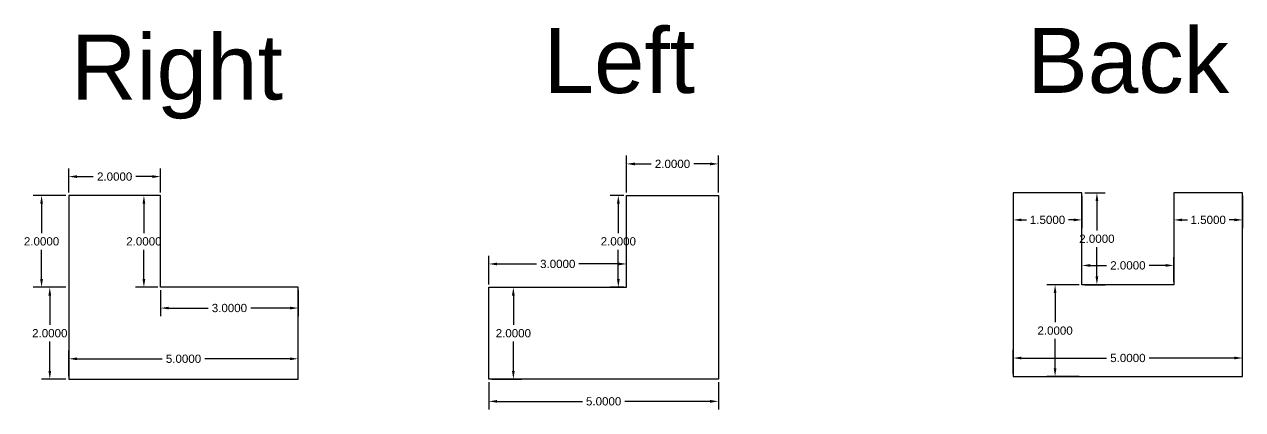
# Model space of a CAD drawing. Header units: centimetres. Extents: x 6 to 144, y 8 to 36.
# Drawn here: x 37.34 to 63.88, y 9.43 to 17.82 of the extents above; entities that cross this region are included whole.
import ezdxf

# ---------------------------------------------------------------- set-up
doc = ezdxf.new("R2010")
doc.units = ezdxf.units.CM
doc.header["$MEASUREMENT"] = 0
doc.styles.get("Standard").update_dxf_attribs({"font": 'arial.ttf'})
doc.dimstyles.get("Standard").update_dxf_attribs({"dimtxt": 0.18, "dimasz": 0.18, "dimexe": 0.18, "dimexo": 0.0625, "dimgap": 0.09, "dimtad": 0, "dimtih": 1, "dimtoh": 1, "dimdec": 4, "dimzin": 0, "dimdsep": 46, "dimtxsty": 'Standard', "dimcen": 0.09, "dimadec": 0, "dimazin": 0, "dimtfac": 1, "dimtdec": 4, "dimtofl": 0, "dimtmove": 0, "dimatfit": 3, "dimfxl": 1, "dimtolj": 1, "dimtzin": 0, "dimarcsym": 0})

# ---------------------------------------------------------------- blocks, each defined once
blk = doc.blocks.new('*D26')
at = {"color": 0, "lineweight": -2, "transparency": 16777216}
for p, q in [((38.242, 14.093), (37.532, 14.093)), ((37.712, 13.913), (37.712, 13.275)), ((37.712, 12.273), (37.712, 12.911)), ((38.242, 12.093), (37.532, 12.093))]:
    blk.add_line(p, q, dxfattribs=at)
at = {"color": 0, "transparency": 16777216}
for points in [[(37.682, 13.913), (37.742, 13.913), (37.712, 14.093)], [(37.682, 12.273), (37.742, 12.273), (37.712, 12.093)]]:
    blk.add_solid(points, dxfattribs=at)
at = {"layer": 'Defpoints', "color": 0, "transparency": 16777216}
for p in [(38.304, 14.093), (37.712, 12.093), (38.304, 12.093)]:
    blk.add_point(p, dxfattribs=at)
at = {"color": 0, "transparency": 16777216, "insert": (37.712, 13.093), "char_height": 0.18, "attachment_point": 5}
blk.add_mtext('\\A1;2.0000', dxfattribs=at)
blk = doc.blocks.new('*D27')
at = {"color": 0, "lineweight": -2, "transparency": 16777216}
for p, q in [((38.242, 12.093), (37.711, 12.093)), ((37.891, 11.913), (37.891, 11.275)), ((37.891, 10.273), (37.891, 10.911)), ((38.242, 10.093), (37.711, 10.093))]:
    blk.add_line(p, q, dxfattribs=at)
at = {"color": 0, "transparency": 16777216}
for points in [[(37.861, 11.913), (37.921, 11.913), (37.891, 12.093)], [(37.861, 10.273), (37.921, 10.273), (37.891, 10.093)]]:
    blk.add_solid(points, dxfattribs=at)
at = {"layer": 'Defpoints', "color": 0, "transparency": 16777216}
for p in [(38.304, 12.093), (37.891, 10.093), (38.304, 10.093)]:
    blk.add_point(p, dxfattribs=at)
at = {"color": 0, "transparency": 16777216, "insert": (37.891, 11.093), "char_height": 0.18, "attachment_point": 5}
blk.add_mtext('\\A1;2.0000', dxfattribs=at)
blk = doc.blocks.new('*D28')
at = {"color": 0, "lineweight": -2, "transparency": 16777216}
for p, q in [((38.304, 10.156), (38.304, 10.717)), ((43.304, 10.156), (43.304, 10.717)), ((38.484, 10.537), (40.341, 10.537)), ((43.124, 10.537), (41.267, 10.537))]:
    blk.add_line(p, q, dxfattribs=at)
at = {"color": 0, "transparency": 16777216}
for points in [[(38.484, 10.567), (38.484, 10.507), (38.304, 10.537)], [(43.124, 10.567), (43.124, 10.507), (43.304, 10.537)]]:
    blk.add_solid(points, dxfattribs=at)
at = {"layer": 'Defpoints', "color": 0, "transparency": 16777216}
for p in [(43.304, 10.537), (38.304, 10.093), (43.304, 10.093)]:
    blk.add_point(p, dxfattribs=at)
at = {"color": 0, "transparency": 16777216, "insert": (40.804, 10.537), "char_height": 0.18, "attachment_point": 5}
blk.add_mtext('\\A1;5.0000', dxfattribs=at)
blk = doc.blocks.new('*D29')
at = {"color": 0, "lineweight": -2, "transparency": 16777216}
for p, q in [((40.304, 12.031), (40.304, 11.462)), ((43.304, 12.031), (43.304, 11.462)), ((40.484, 11.642), (41.341, 11.642)), ((43.124, 11.642), (42.267, 11.642))]:
    blk.add_line(p, q, dxfattribs=at)
at = {"color": 0, "transparency": 16777216}
for points in [[(40.484, 11.672), (40.484, 11.612), (40.304, 11.642)], [(43.124, 11.672), (43.124, 11.612), (43.304, 11.642)]]:
    blk.add_solid(points, dxfattribs=at)
at = {"layer": 'Defpoints', "color": 0, "transparency": 16777216}
for p in [(40.304, 12.093), (43.304, 12.093), (40.304, 11.642)]:
    blk.add_point(p, dxfattribs=at)
at = {"color": 0, "transparency": 16777216, "insert": (41.804, 11.642), "char_height": 0.18, "attachment_point": 5}
blk.add_mtext('\\A1;3.0000', dxfattribs=at)
blk = doc.blocks.new('*D30')
at = {"color": 0, "lineweight": -2, "transparency": 16777216}
for p, q in [((40.242, 14.093), (39.761, 14.093)), ((39.941, 13.913), (39.941, 13.275)), ((39.941, 12.273), (39.941, 12.911)), ((40.242, 12.093), (39.761, 12.093))]:
    blk.add_line(p, q, dxfattribs=at)
at = {"color": 0, "transparency": 16777216}
for points in [[(39.911, 13.913), (39.971, 13.913), (39.941, 14.093)], [(39.911, 12.273), (39.971, 12.273), (39.941, 12.093)]]:
    blk.add_solid(points, dxfattribs=at)
at = {"layer": 'Defpoints', "color": 0, "transparency": 16777216}
for p in [(40.304, 14.093), (39.941, 12.093), (40.304, 12.093)]:
    blk.add_point(p, dxfattribs=at)
at = {"color": 0, "transparency": 16777216, "insert": (39.941, 13.093), "char_height": 0.18, "attachment_point": 5}
blk.add_mtext('\\A1;2.0000', dxfattribs=at)
blk = doc.blocks.new('*D31')
at = {"color": 0, "lineweight": -2, "transparency": 16777216}
for p, q in [((38.304, 14.156), (38.304, 14.684)), ((40.304, 14.156), (40.304, 14.684)), ((38.484, 14.504), (38.839, 14.504)), ((40.124, 14.504), (39.769, 14.504))]:
    blk.add_line(p, q, dxfattribs=at)
at = {"color": 0, "transparency": 16777216}
for points in [[(38.484, 14.534), (38.484, 14.474), (38.304, 14.504)], [(40.124, 14.534), (40.124, 14.474), (40.304, 14.504)]]:
    blk.add_solid(points, dxfattribs=at)
at = {"layer": 'Defpoints', "color": 0, "transparency": 16777216}
for p in [(40.304, 14.504), (38.304, 14.093), (40.304, 14.093)]:
    blk.add_point(p, dxfattribs=at)
at = {"color": 0, "transparency": 16777216, "insert": (39.304, 14.504), "char_height": 0.18, "attachment_point": 5}
blk.add_mtext('\\A1;2.0000', dxfattribs=at)
blk = doc.blocks.new('*D32')
at = {"color": 0, "lineweight": -2, "transparency": 16777216}
for p, q in [((47.456, 12.156), (47.456, 12.782)), ((50.456, 12.156), (50.456, 12.782)), ((47.636, 12.602), (48.493, 12.602)), ((50.276, 12.602), (49.419, 12.602))]:
    blk.add_line(p, q, dxfattribs=at)
at = {"color": 0, "transparency": 16777216}
for points in [[(47.636, 12.632), (47.636, 12.572), (47.456, 12.602)], [(50.276, 12.632), (50.276, 12.572), (50.456, 12.602)]]:
    blk.add_solid(points, dxfattribs=at)
at = {"layer": 'Defpoints', "color": 0, "transparency": 16777216}
for p in [(47.456, 12.602), (47.456, 12.093), (50.456, 12.093)]:
    blk.add_point(p, dxfattribs=at)
at = {"color": 0, "transparency": 16777216, "insert": (48.956, 12.602), "char_height": 0.18, "attachment_point": 5}
blk.add_mtext('\\A1;3.0000', dxfattribs=at)
blk = doc.blocks.new('*D33')
at = {"color": 0, "lineweight": -2, "transparency": 16777216}
for p, q in [((50.393, 14.093), (50.096, 14.093)), ((50.276, 13.913), (50.276, 13.275)), ((50.276, 12.273), (50.276, 12.911)), ((50.393, 12.093), (50.096, 12.093))]:
    blk.add_line(p, q, dxfattribs=at)
at = {"color": 0, "transparency": 16777216}
for points in [[(50.246, 13.913), (50.306, 13.913), (50.276, 14.093)], [(50.246, 12.273), (50.306, 12.273), (50.276, 12.093)]]:
    blk.add_solid(points, dxfattribs=at)
at = {"layer": 'Defpoints', "color": 0, "transparency": 16777216}
for p in [(50.456, 14.093), (50.276, 12.093), (50.456, 12.093)]:
    blk.add_point(p, dxfattribs=at)
at = {"color": 0, "transparency": 16777216, "insert": (50.276, 13.093), "char_height": 0.18, "attachment_point": 5}
blk.add_mtext('\\A1;2.0000', dxfattribs=at)
blk = doc.blocks.new('*D34')
at = {"color": 0, "lineweight": -2, "transparency": 16777216}
for p, q in [((47.456, 10.031), (47.456, 9.43)), ((52.456, 10.031), (52.456, 9.43)), ((47.636, 9.61), (49.493, 9.61)), ((52.276, 9.61), (50.419, 9.61))]:
    blk.add_line(p, q, dxfattribs=at)
at = {"color": 0, "transparency": 16777216}
for points in [[(47.636, 9.64), (47.636, 9.58), (47.456, 9.61)], [(52.276, 9.64), (52.276, 9.58), (52.456, 9.61)]]:
    blk.add_solid(points, dxfattribs=at)
at = {"layer": 'Defpoints', "color": 0, "transparency": 16777216}
for p in [(47.456, 10.093), (52.456, 10.093), (47.456, 9.61)]:
    blk.add_point(p, dxfattribs=at)
at = {"color": 0, "transparency": 16777216, "insert": (49.956, 9.61), "char_height": 0.18, "attachment_point": 5}
blk.add_mtext('\\A1;5.0000', dxfattribs=at)
blk = doc.blocks.new('*D35')
at = {"color": 0, "lineweight": -2, "transparency": 16777216}
for p, q in [((47.518, 12.093), (48.169, 12.093)), ((47.989, 11.913), (47.989, 11.275)), ((47.989, 10.273), (47.989, 10.911)), ((47.518, 10.093), (48.169, 10.093))]:
    blk.add_line(p, q, dxfattribs=at)
at = {"color": 0, "transparency": 16777216}
for points in [[(47.959, 11.913), (48.019, 11.913), (47.989, 12.093)], [(47.959, 10.273), (48.019, 10.273), (47.989, 10.093)]]:
    blk.add_solid(points, dxfattribs=at)
at = {"layer": 'Defpoints', "color": 0, "transparency": 16777216}
for p in [(47.456, 12.093), (47.456, 10.093), (47.989, 10.093)]:
    blk.add_point(p, dxfattribs=at)
at = {"color": 0, "transparency": 16777216, "insert": (47.989, 11.093), "char_height": 0.18, "attachment_point": 5}
blk.add_mtext('\\A1;2.0000', dxfattribs=at)
blk = doc.blocks.new('*D36')
at = {"color": 0, "lineweight": -2, "transparency": 16777216}
for p, q in [((50.456, 14.156), (50.456, 14.96)), ((52.456, 14.156), (52.456, 14.96)), ((50.636, 14.78), (50.991, 14.78)), ((52.276, 14.78), (51.921, 14.78))]:
    blk.add_line(p, q, dxfattribs=at)
at = {"color": 0, "transparency": 16777216}
for points in [[(50.636, 14.81), (50.636, 14.75), (50.456, 14.78)], [(52.276, 14.81), (52.276, 14.75), (52.456, 14.78)]]:
    blk.add_solid(points, dxfattribs=at)
at = {"layer": 'Defpoints', "color": 0, "transparency": 16777216}
for p in [(52.456, 14.78), (50.456, 14.093), (52.456, 14.093)]:
    blk.add_point(p, dxfattribs=at)
at = {"color": 0, "transparency": 16777216, "insert": (51.456, 14.78), "char_height": 0.18, "attachment_point": 5}
blk.add_mtext('\\A1;2.0000', dxfattribs=at)
blk = doc.blocks.new('*D37')
at = {"color": 0, "lineweight": -2, "transparency": 16777216}
for p, q in [((58.876, 14.088), (58.876, 13.381)), ((60.376, 14.088), (60.376, 13.381)), ((59.056, 13.561), (59.171, 13.561)), ((60.196, 13.561), (60.08, 13.561))]:
    blk.add_line(p, q, dxfattribs=at)
at = {"color": 0, "transparency": 16777216}
for points in [[(59.056, 13.591), (59.056, 13.531), (58.876, 13.561)], [(60.196, 13.591), (60.196, 13.531), (60.376, 13.561)]]:
    blk.add_solid(points, dxfattribs=at)
at = {"layer": 'Defpoints', "color": 0, "transparency": 16777216}
for p in [(58.876, 14.15), (60.376, 14.15), (60.376, 13.561)]:
    blk.add_point(p, dxfattribs=at)
at = {"color": 0, "transparency": 16777216, "insert": (59.626, 13.561), "char_height": 0.18, "attachment_point": 5}
blk.add_mtext('\\A1;1.5000', dxfattribs=at)
blk = doc.blocks.new('*D38')
at = {"color": 0, "lineweight": -2, "transparency": 16777216}
for p, q in [((62.376, 14.088), (62.376, 13.381)), ((63.876, 14.088), (63.876, 13.381)), ((62.556, 13.561), (62.671, 13.561)), ((63.696, 13.561), (63.58, 13.561))]:
    blk.add_line(p, q, dxfattribs=at)
at = {"color": 0, "transparency": 16777216}
for points in [[(62.556, 13.591), (62.556, 13.531), (62.376, 13.561)], [(63.696, 13.591), (63.696, 13.531), (63.876, 13.561)]]:
    blk.add_solid(points, dxfattribs=at)
at = {"layer": 'Defpoints', "color": 0, "transparency": 16777216}
for p in [(62.376, 14.15), (63.876, 14.15), (63.876, 13.561)]:
    blk.add_point(p, dxfattribs=at)
at = {"color": 0, "transparency": 16777216, "insert": (63.126, 13.561), "char_height": 0.18, "attachment_point": 5}
blk.add_mtext('\\A1;1.5000', dxfattribs=at)
blk = doc.blocks.new('*D39')
at = {"color": 0, "lineweight": -2, "transparency": 16777216}
for p, q in [((60.376, 12.213), (60.376, 12.75)), ((62.376, 12.213), (62.376, 12.75)), ((60.556, 12.57), (60.911, 12.57)), ((62.196, 12.57), (61.84, 12.57))]:
    blk.add_line(p, q, dxfattribs=at)
at = {"color": 0, "transparency": 16777216}
for points in [[(60.556, 12.6), (60.556, 12.54), (60.376, 12.57)], [(62.196, 12.6), (62.196, 12.54), (62.376, 12.57)]]:
    blk.add_solid(points, dxfattribs=at)
at = {"layer": 'Defpoints', "color": 0, "transparency": 16777216}
for p in [(60.376, 12.57), (60.376, 12.15), (62.376, 12.15)]:
    blk.add_point(p, dxfattribs=at)
at = {"color": 0, "transparency": 16777216, "insert": (61.376, 12.57), "char_height": 0.18, "attachment_point": 5}
blk.add_mtext('\\A1;2.0000', dxfattribs=at)
blk = doc.blocks.new('*D40')
at = {"color": 0, "lineweight": -2, "transparency": 16777216}
for p, q in [((58.876, 10.213), (58.876, 10.734)), ((63.876, 10.213), (63.876, 10.734)), ((59.056, 10.554), (60.912, 10.554)), ((63.696, 10.554), (61.839, 10.554))]:
    blk.add_line(p, q, dxfattribs=at)
at = {"color": 0, "transparency": 16777216}
for points in [[(59.056, 10.584), (59.056, 10.524), (58.876, 10.554)], [(63.696, 10.584), (63.696, 10.524), (63.876, 10.554)]]:
    blk.add_solid(points, dxfattribs=at)
at = {"layer": 'Defpoints', "color": 0, "transparency": 16777216}
for p in [(63.876, 10.554), (58.876, 10.15), (63.876, 10.15)]:
    blk.add_point(p, dxfattribs=at)
at = {"color": 0, "transparency": 16777216, "insert": (61.376, 10.554), "char_height": 0.18, "attachment_point": 5}
blk.add_mtext('\\A1;5.0000', dxfattribs=at)
blk = doc.blocks.new('*D41')
at = {"color": 0, "lineweight": -2, "transparency": 16777216}
for p, q in [((60.313, 12.15), (59.61, 12.15)), ((59.79, 11.97), (59.79, 11.332)), ((59.79, 10.33), (59.79, 10.969)), ((60.313, 10.15), (59.61, 10.15))]:
    blk.add_line(p, q, dxfattribs=at)
at = {"color": 0, "transparency": 16777216}
for points in [[(59.76, 11.97), (59.82, 11.97), (59.79, 12.15)], [(59.76, 10.33), (59.82, 10.33), (59.79, 10.15)]]:
    blk.add_solid(points, dxfattribs=at)
at = {"layer": 'Defpoints', "color": 0, "transparency": 16777216}
for p in [(60.376, 12.15), (59.79, 10.15), (60.376, 10.15)]:
    blk.add_point(p, dxfattribs=at)
at = {"color": 0, "transparency": 16777216, "insert": (59.79, 11.15), "char_height": 0.18, "attachment_point": 5}
blk.add_mtext('\\A1;2.0000', dxfattribs=at)
blk = doc.blocks.new('*D42')
at = {"color": 0, "lineweight": -2, "transparency": 16777216}
for p, q in [((60.438, 14.15), (60.881, 14.15)), ((60.701, 13.97), (60.701, 13.332)), ((60.701, 12.33), (60.701, 12.969)), ((60.438, 12.15), (60.881, 12.15))]:
    blk.add_line(p, q, dxfattribs=at)
at = {"color": 0, "transparency": 16777216}
for points in [[(60.671, 13.97), (60.731, 13.97), (60.701, 14.15)], [(60.671, 12.33), (60.731, 12.33), (60.701, 12.15)]]:
    blk.add_solid(points, dxfattribs=at)
at = {"layer": 'Defpoints', "color": 0, "transparency": 16777216}
for p in [(60.376, 14.15), (60.376, 12.15), (60.701, 12.15)]:
    blk.add_point(p, dxfattribs=at)
at = {"color": 0, "transparency": 16777216, "insert": (60.701, 13.15), "char_height": 0.18, "attachment_point": 5}
blk.add_mtext('\\A1;2.0000', dxfattribs=at)

msp = doc.modelspace()

# ---------------------------------------------------------------- linework, layer by layer
for p, q in [((40.30411, 14.09314), (38.30411, 14.09314)), ((38.30411, 14.09314), (38.30411, 12.09314)), ((40.30411, 12.09314), (40.30411, 14.09314)), ((50.45586, 12.09314), (50.45586, 14.09314)), ((50.45586, 14.09314), (52.45586, 14.09314)), ((52.45586, 14.09314), (52.45586, 12.09314)), ((60.37559, 14.15041), (58.87559, 14.15041)), ((58.87559, 14.15041), (58.87559, 12.15041)), ((60.37559, 12.15041), (60.37559, 14.15041)), ((63.87559, 14.15041), (62.37559, 14.15041)), ((62.37559, 14.15041), (62.37559, 12.15041)), ((63.87559, 12.15041), (63.87559, 14.15041)), ((38.30411, 12.09314), (38.30411, 10.09314)), ((43.30411, 12.09314), (40.30411, 12.09314)), ((43.30411, 10.09314), (43.30411, 12.09314)), ((47.45586, 10.09314), (47.45586, 12.09314)), ((47.45586, 12.09314), (50.45586, 12.09314)), ((52.45586, 12.09314), (52.45586, 10.09314)), ((58.87559, 12.15041), (58.87559, 10.15041)), ((62.37559, 12.15041), (60.37559, 12.15041)), ((63.87559, 10.15041), (63.87559, 12.15041)), ((38.30411, 10.09314), (43.30411, 10.09314)), ((52.45586, 10.09314), (47.45586, 10.09314)), ((58.87559, 10.15041), (63.87559, 10.15041))]:
    msp.add_line(p, q)

# ---------------------------------------------------------------- texts
for s, p in [('Left', (48.64578, 16.32346)), ('Back', (59.18179, 16.32654)), ('Right', (38.34948, 16.18116))]:
    msp.add_text(s, height=1.416463).set_placement(p)

# ---------------------------------------------------------------- dimensions: what is measured, and where the dimension line sits
for base, p1, p2, picture, middle in [((52.45586, 14.78045), (50.45586, 14.09314), (52.45586, 14.09314), '*D36', (51.45586, 14.78045)), ((40.30411, 14.50353), (38.30411, 14.09314), (40.30411, 14.09314), '*D31', (39.30411, 14.50353)), ((60.37559, 13.56141), (58.87559, 14.15041), (60.37559, 14.15041), '*D37', (59.62559, 13.56141)), ((63.87559, 13.56141), (62.37559, 14.15041), (63.87559, 14.15041), '*D38', (63.12559, 13.56141)), ((47.45586, 12.60187), (50.45586, 12.09314), (47.45586, 12.09314), '*D32', (48.95586, 12.60187)), ((60.37559, 12.56966), (62.37559, 12.15041), (60.37559, 12.15041), '*D39', (61.37559, 12.56966)), ((40.30411, 11.64209), (43.30411, 12.09314), (40.30411, 12.09314), '*D29', (41.80411, 11.64209)), ((43.30411, 10.53653), (38.30411, 10.09314), (43.30411, 10.09314), '*D28', (40.80411, 10.53653)), ((63.87559, 10.55364), (58.87559, 10.15041), (63.87559, 10.15041), '*D40', (61.37559, 10.55364)), ((47.45586, 9.61036), (52.45586, 10.09314), (47.45586, 10.09314), '*D34', (49.95586, 9.61036))]:
    dim = msp.add_linear_dim(base=base, p1=p1, p2=p2, dimstyle='Standard')
    dim.commit()
    dim.dimension.update_dxf_attribs({"geometry": picture, "text_midpoint": middle})
for base, p1, p2, picture, middle in [((37.71207, 12.09314), (38.30411, 14.09314), (38.30411, 12.09314), '*D26', (37.71207, 13.09314)), ((39.94144, 12.09314), (40.30411, 14.09314), (40.30411, 12.09314), '*D30', (39.94144, 13.09314)), ((50.27586, 12.09314), (50.45586, 14.09314), (50.45586, 12.09314), '*D33', (50.27586, 13.09314)), ((60.70079, 12.15041), (60.37559, 14.15041), (60.37559, 12.15041), '*D42', (60.70079, 13.15041)), ((37.89107, 10.09314), (38.30411, 12.09314), (38.30411, 10.09314), '*D27', (37.89107, 11.09314)), ((47.98942, 10.09314), (47.45586, 12.09314), (47.45586, 10.09314), '*D35', (47.98942, 11.09314)), ((59.78952, 10.15041), (60.37559, 12.15041), (60.37559, 10.15041), '*D41', (59.78952, 11.15041))]:
    dim = msp.add_linear_dim(base=base, p1=p1, p2=p2, angle=90, dimstyle='Standard')
    dim.commit()
    dim.dimension.update_dxf_attribs({"geometry": picture, "text_midpoint": middle})

doc.saveas('drawing.dxf')
